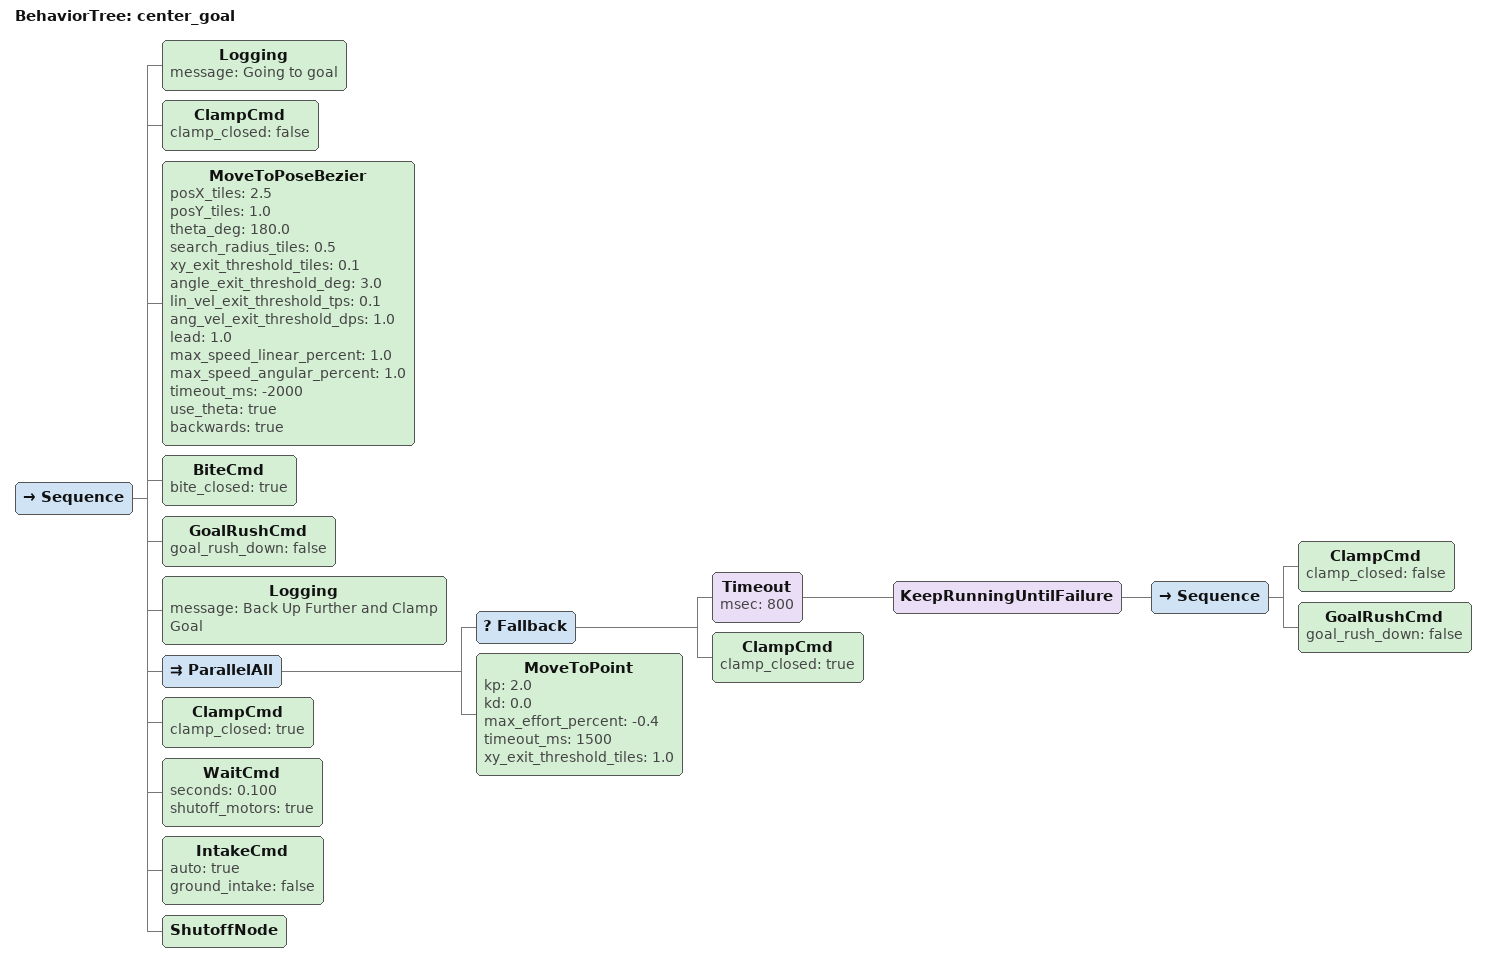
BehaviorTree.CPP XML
<?xml version="1.0" encoding="UTF-8"?>
<root BTCPP_format="4">
  <BehaviorTree ID="center_goal">
    <Sequence>
      <Logging message="Going to goal"/>
      <ClampCmd clamp_closed="false"/>

      <MoveToPoseBezier posX_tiles="2.5"
                            posY_tiles="1.0"
                            theta_deg="180.0"
                            search_radius_tiles="0.5"
                            xy_exit_threshold_tiles="0.1"
                            angle_exit_threshold_deg="3.0"
                            lin_vel_exit_threshold_tps="0.1"
                            ang_vel_exit_threshold_dps="1.0"
                            lead="1.0"
                            max_speed_linear_percent="1.0"
                            max_speed_angular_percent="1.0"
                            timeout_ms="-2000"
                            use_theta="true"
                            backwards="true"/>
      <BiteCmd bite_closed="true"/>
      <GoalRushCmd goal_rush_down="false"/>

      <Logging message="Back Up Further and Clamp Goal"/>
      <ParallelAll>
        <Fallback>
          <Timeout msec="800">
            <KeepRunningUntilFailure>
              <Sequence>
                <ClampCmd clamp_closed="false"/>
                <GoalRushCmd goal_rush_down="false"/>
              </Sequence>
            </KeepRunningUntilFailure>
          </Timeout>
          <ClampCmd clamp_closed="true"/>
        </Fallback>
        <MoveToPoint
          kp="2.0"
          kd="0.0"
          max_effort_percent="-0.4"
          timeout_ms="1500"
          xy_exit_threshold_tiles="1.0"/>
      </ParallelAll>
      <ClampCmd clamp_closed="true"/>

      <WaitCmd seconds="0.100"
                shutoff_motors="true"/>
      <IntakeCmd auto="true"
          ground_intake="false"/>
      <ShutoffNode/>
    </Sequence>
  </BehaviorTree>

</root>
